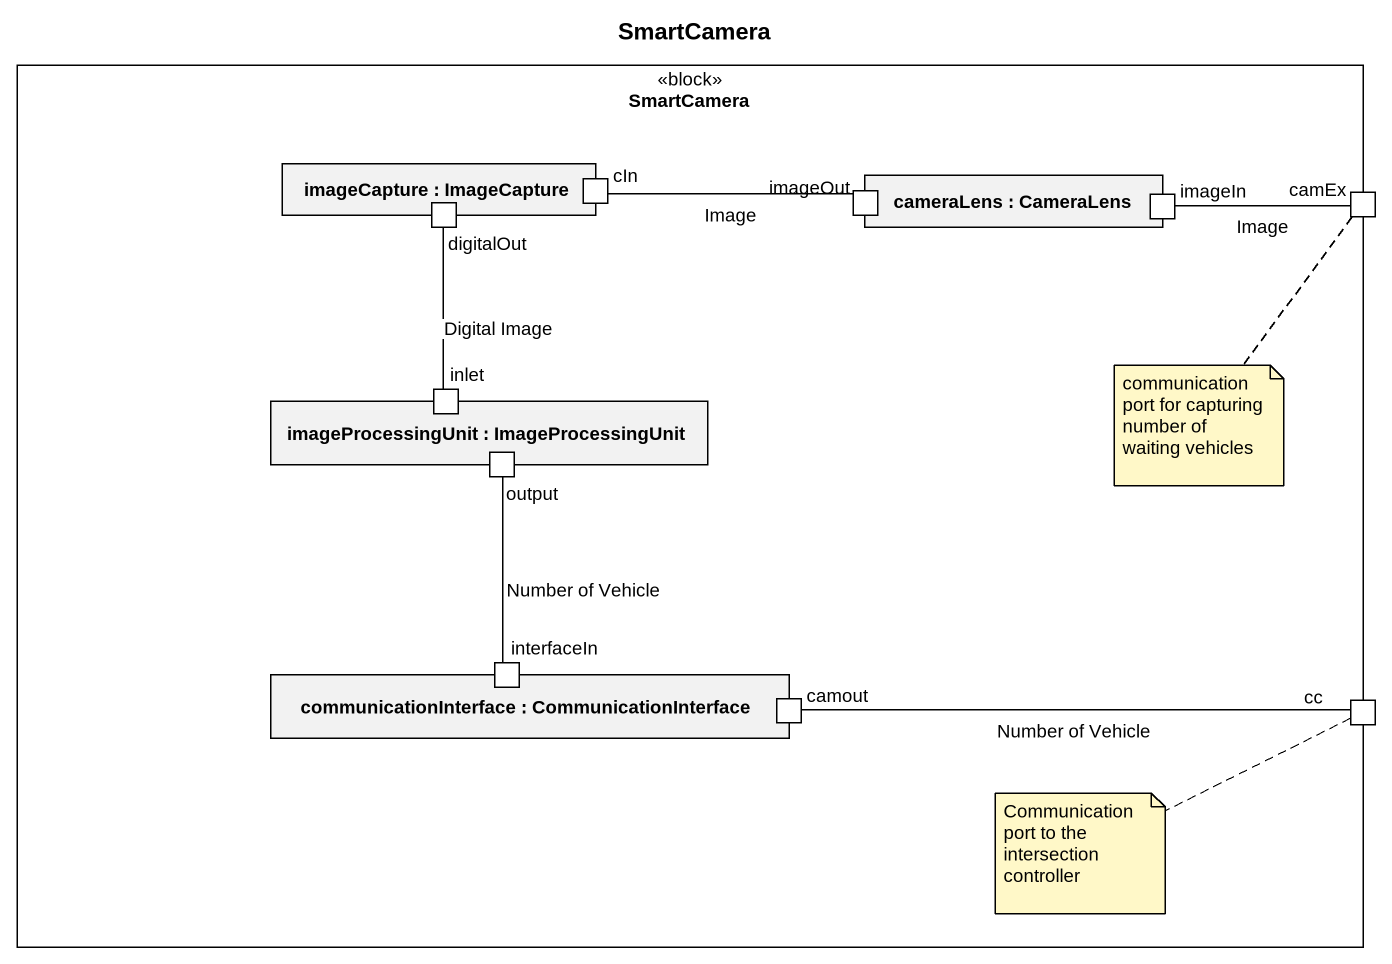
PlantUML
@startuml
title SmartCamera
rectangle SmartCamera <<block>> {
  rectangle "imageCapture : ImageCapture" as imageCapture {
    port digitalOut
    port cIn
  }
  rectangle "cameraLens : CameraLens" as cameraLens {
    port imageOut
    port imageIn
  }
  port camEx
  rectangle "imageProcessingUnit : ImageProcessingUnit" as imageProcessingUnit {
    port inlet
    port output
  }
  rectangle "communicationInterface : CommunicationInterface" as communicationInterface {
    port interfaceIn
    port camout
  }
  port cc
}
digitalOut -- inlet : Digital Image
imageOut -left- cIn : Image
imageIn -right- camEx : Image
output -- interfaceIn : Number of Vehicle
camout -right- cc : Number of Vehicle
note as N1
  communication port for capturing number of waiting vehicles
end note
N1 .. camEx
note as N2
  Communication port to the intersection controller
end note
N2 .. cc
@enduml
